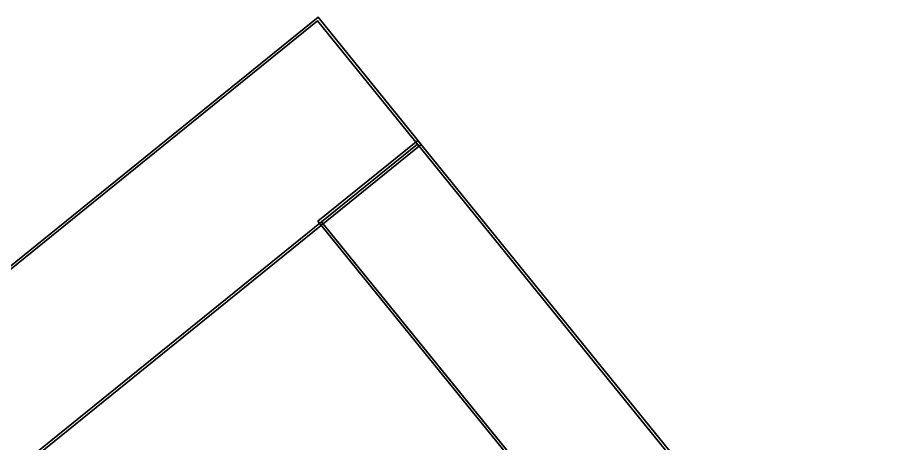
# Model space of a CAD drawing. Header units: millimetres. Extents: x -55410 to 22204, y -30537 to 57267.
# Drawn here: x -26823 to 22204, y 33047 to 57267 of the extents above; entities that cross this region are included whole.
import ezdxf

# ---------------------------------------------------------------- set-up
doc = ezdxf.new("R2010")
doc.units = ezdxf.units.MM
for name, color, linetype in [('context_auditorium', 7, 'Continuous'), ('context_auditorium_roof', 7, 'Continuous'), ('context_east_service', 7, 'Continuous'), ('context_rear_blocks', 7, 'Continuous'), ('context_roof_coping', 7, 'Continuous')]:
    doc.layers.add(name, color=color, linetype=linetype)

msp = doc.modelspace()

# ---------------------------------------------------------------- linework, layer by layer
at = {"layer": 'context_auditorium'}
for points in [[(-7867, 9714), (-26117, 32252), (-9564, 45656), (8687, 23119)], [(-7867, 9714, 14500), (8687, 23119, 14500), (-9564, 45656, 14500), (-26117, 32252, 14500)], [(-9564, 45656), (-26117, 32252), (-26117, 32252, 14500), (-9564, 45656, 14500)], [(8687, 23119), (-9564, 45656), (-9564, 45656, 14500), (8687, 23119, 14500)]]:
    msp.add_3dface(points, dxfattribs=at)
at = {"layer": 'context_auditorium_roof'}
msp.add_3dface([(-7867, 9714, 14500), (8687, 23119, 14500), (-9564, 45656, 15000), (-26117, 32252, 15000)], dxfattribs=at)
at = {"layer": 'context_east_service'}
for points in [[(16553, 13405), (-9564, 45656), (-4124, 50061), (21993, 17810)], [(16553, 13405, 6000), (21993, 17810, 6000), (-4124, 50061, 6000), (-9564, 45656, 6000)], [(-4124, 50061), (-9564, 45656), (-9564, 45656, 6000), (-4124, 50061, 6000)], [(21993, 17810), (-4124, 50061), (-4124, 50061, 6000), (21993, 17810, 6000)], [(-9564, 45656), (16553, 13405), (16553, 13405, 6000), (-9564, 45656, 6000)]]:
    msp.add_3dface(points, dxfattribs=at)
at = {"layer": 'context_rear_blocks'}
for points in [[(-36220, 24070), (-41884, 31065), (-9787, 57056), (-4124, 50061)], [(-36220, 24070, 10000), (-4124, 50061, 10000), (-9787, 57056, 10000), (-41884, 31065, 10000)], [(-9787, 57056), (-41884, 31065), (-41884, 31065, 10000), (-9787, 57056, 10000)], [(-4124, 50061), (-9787, 57056), (-9787, 57056, 10000), (-4124, 50061, 10000)], [(-36220, 24070), (-4124, 50061), (-4124, 50061, 10000), (-36220, 24070, 10000)]]:
    msp.add_3dface(points, dxfattribs=at)
at = {"layer": 'context_roof_coping'}
for points in [[(-36242, 23859, 10000), (-42095, 31087, 10000), (-9765, 57267, 10000), (-3913, 50039, 10000)], [(-36242, 23859, 10180), (-3913, 50039, 10180), (-9765, 57267, 10180), (-42095, 31087, 10180)], [(-9765, 57267, 10000), (-42095, 31087, 10000), (-42095, 31087, 10180), (-9765, 57267, 10180)], [(-3913, 50039, 10000), (-9765, 57267, 10000), (-9765, 57267, 10180), (-3913, 50039, 10180)], [(-36242, 23859, 10000), (-3913, 50039, 10000), (-3913, 50039, 10180), (-36242, 23859, 10180)], [(16531, 13194, 6000), (-9775, 45678, 6000), (-4101, 50272, 6000), (22204, 17788, 6000)], [(16531, 13194, 6180), (22204, 17788, 6180), (-4101, 50272, 6180), (-9775, 45678, 6180)], [(-4101, 50272, 6000), (-9775, 45678, 6000), (-9775, 45678, 6180), (-4101, 50272, 6180)], [(22204, 17788, 6000), (-4101, 50272, 6000), (-4101, 50272, 6180), (22204, 17788, 6180)], [(-9775, 45678, 6000), (16531, 13194, 6000), (16531, 13194, 6180), (-9775, 45678, 6180)]]:
    msp.add_3dface(points, dxfattribs=at)

doc.saveas('drawing.dxf')
